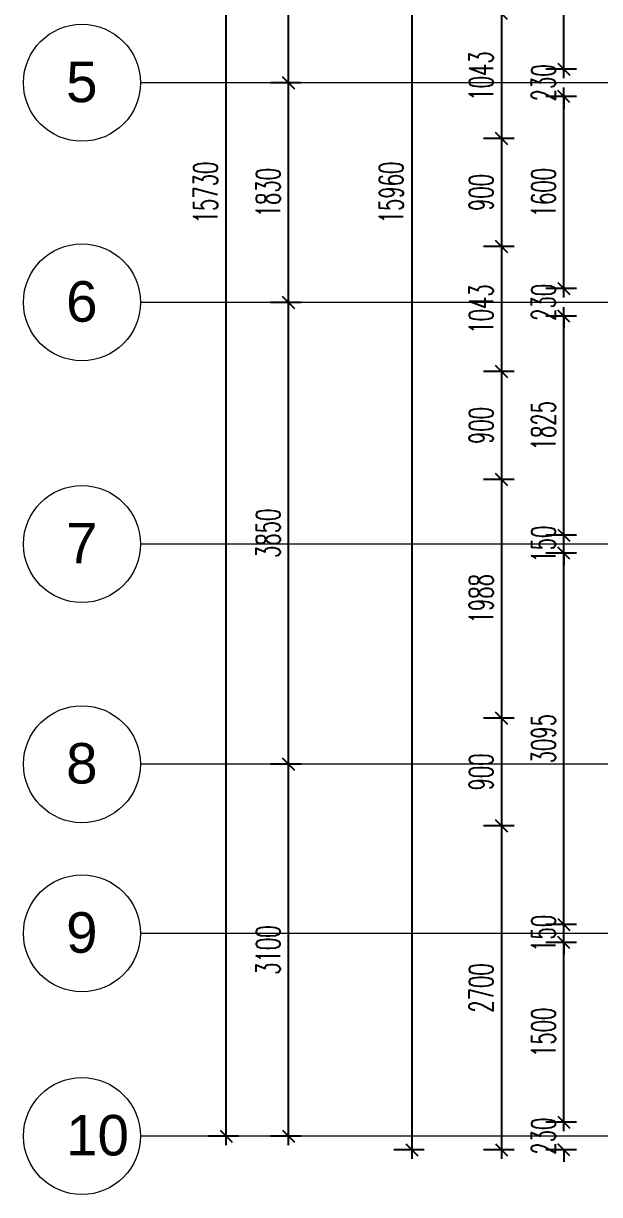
# Model space of a CAD drawing. Header units: millimetres. Extents: x 1577 to 23564, y 1177 to 23746.
# Drawn here: x 1577 to 6378, y 3282 to 13044 of the extents above; entities that cross this region are included whole.
import ezdxf

# ---------------------------------------------------------------- set-up
doc = ezdxf.new("R2010")
doc.units = ezdxf.units.MM
doc.linetypes.add('Grid Line', pattern=[22.225, 12.7, -3.175, 3.175, -3.175])
doc.layers.add('Rebar Barmark', color=8, linetype='Continuous')
doc.layers.add('S-GRID', color=1, linetype='Continuous', lineweight=9)
doc.layers.add('S-GRID-IDEN', color=1, linetype='Continuous', lineweight=9)
doc.styles.add('Arial', font='arial.ttf', dxfattribs={"height": 300})
doc.styles.add('RomanS', font='romans.shx', dxfattribs={"width": 0.6})
doc.dimstyles.new('SECTION', dxfattribs={"dimscale": 50, "dimtxt": 4, "dimasz": 2, "dimexe": 3, "dimexo": 1.5, "dimgap": 1.4, "dimtad": 1, "dimdec": 0, "dimdsep": 46, "dimtxsty": 'RomanS', "dimblk1": 'OBLIQUE', "dimblk2": 'OBLIQUE', "dimsah": 1, "dimcen": 0, "dimdle": 1.5, "dimclrd": 1, "dimclre": 1, "dimclrt": 2, "dimaunit": 1, "dimadec": 0, "dimazin": 0, "dimtfac": 1, "dimtdec": 0, "dimtix": 1, "dimtofl": 0, "dimtmove": 2, "dimatfit": 3, "dimldrblk": 'OBLIQUE', "dimfxl": 3, "dimtolj": 1, "dimarcsym": 0})

# ---------------------------------------------------------------- blocks, each defined once
blk = doc.blocks.new('Grid - M_Grid Head - Circle-45800-01 - GFL Copy 1')
at = {"layer": 'S-GRID-IDEN'}
blk.add_circle((0, 0), 6.5, dxfattribs=at)
blk = doc.blocks.new('_OBLIQUE')
at = {"color": 0, "linetype": 'ByBlock'}
blk.add_line((-0.5, -0.5), (0.5, 0.5), dxfattribs=at)
blk = doc.blocks.new('*D102')
at = {"layer": 'DefPoints', "color": 0, "transparency": 16777216}
for p in [(3785, 6869.1), (3965, 6869.1), (3965, 3769.1)]:
    blk.add_point(p, dxfattribs=at)
at = {"layer": 'Rebar Barmark', "color": 1, "lineweight": -2, "transparency": 16777216}
for p, q in [((3785, 3694.1), (3785, 6944.1)), ((3890, 6869.1), (3635, 6869.1)), ((3890, 3769.1), (3635, 3769.1))]:
    blk.add_line(p, q, dxfattribs=at)
at = {"layer": 'Rebar Barmark', "color": 1, "lineweight": -2, "transparency": 16777216, "xscale": 100, "yscale": 100, "zscale": 100}
for p, rotation in [((3785, 6869.1), 90), ((3785, 3769.1), 270)]:
    blk.add_blockref('_OBLIQUE', p, dxfattribs=dict(at, rotation=rotation))
at = {"layer": 'Rebar Barmark', "color": 2, "transparency": 16777216, "insert": (3615, 5319.1), "char_height": 200, "width": 109.231, "attachment_point": 5, "rotation": 90, "style": 'RomanS'}
blk.add_mtext('\\A1;3100', dxfattribs=at)
blk = doc.blocks.new('*D103')
at = {"layer": 'DefPoints', "color": 0, "transparency": 16777216}
for p in [(3785, 10719.1), (3965, 10719.1), (3965, 6869.1)]:
    blk.add_point(p, dxfattribs=at)
at = {"layer": 'Rebar Barmark', "color": 1, "lineweight": -2, "transparency": 16777216}
for p, q in [((3785, 6794.1), (3785, 10794.1)), ((3890, 10719.1), (3635, 10719.1)), ((3890, 6869.1), (3635, 6869.1))]:
    blk.add_line(p, q, dxfattribs=at)
at = {"layer": 'Rebar Barmark', "color": 1, "lineweight": -2, "transparency": 16777216, "xscale": 100, "yscale": 100, "zscale": 100}
for p, rotation in [((3785, 10719.1), 90), ((3785, 6869.1), 270)]:
    blk.add_blockref('_OBLIQUE', p, dxfattribs=dict(at, rotation=rotation))
at = {"layer": 'Rebar Barmark', "color": 2, "transparency": 16777216, "insert": (3615, 8794.1), "char_height": 200, "width": 109.231, "attachment_point": 5, "rotation": 90, "style": 'RomanS'}
blk.add_mtext('\\A1;3850', dxfattribs=at)
blk = doc.blocks.new('*D104')
at = {"layer": 'DefPoints', "color": 0, "transparency": 16777216}
for p in [(3785, 12549.1), (3965, 12549.1), (3965, 10719.1)]:
    blk.add_point(p, dxfattribs=at)
at = {"layer": 'Rebar Barmark', "color": 1, "lineweight": -2, "transparency": 16777216}
for p, q in [((3785, 10644.1), (3785, 12624.1)), ((3890, 12549.1), (3635, 12549.1)), ((3890, 10719.1), (3635, 10719.1))]:
    blk.add_line(p, q, dxfattribs=at)
at = {"layer": 'Rebar Barmark', "color": 1, "lineweight": -2, "transparency": 16777216, "xscale": 100, "yscale": 100, "zscale": 100}
for p, rotation in [((3785, 12549.1), 90), ((3785, 10719.1), 270)]:
    blk.add_blockref('_OBLIQUE', p, dxfattribs=dict(at, rotation=rotation))
at = {"layer": 'Rebar Barmark', "color": 2, "transparency": 16777216, "insert": (3615, 11634.1), "char_height": 200, "width": 109.231, "attachment_point": 5, "rotation": 90, "style": 'RomanS'}
blk.add_mtext('\\A1;1830', dxfattribs=at)
blk = doc.blocks.new('*D105')
at = {"layer": 'DefPoints', "color": 0, "transparency": 16777216}
for p in [(3785, 16399.1), (3965, 16399.1), (3965, 12549.1)]:
    blk.add_point(p, dxfattribs=at)
at = {"layer": 'Rebar Barmark', "color": 1, "lineweight": -2, "transparency": 16777216}
for p, q in [((3785, 12474.1), (3785, 16474.1)), ((3890, 16399.1), (3635, 16399.1)), ((3890, 12549.1), (3635, 12549.1))]:
    blk.add_line(p, q, dxfattribs=at)
at = {"layer": 'Rebar Barmark', "color": 1, "lineweight": -2, "transparency": 16777216, "xscale": 100, "yscale": 100, "zscale": 100}
for p, rotation in [((3785, 16399.1), 90), ((3785, 12549.1), 270)]:
    blk.add_blockref('_OBLIQUE', p, dxfattribs=dict(at, rotation=rotation))
at = {"layer": 'Rebar Barmark', "color": 2, "transparency": 16777216, "insert": (3615, 14474.1), "char_height": 200, "width": 109.231, "attachment_point": 5, "rotation": 90, "style": 'RomanS'}
blk.add_mtext('\\A1;3850', dxfattribs=at)
blk = doc.blocks.new('*D107')
at = {"layer": 'DefPoints', "color": 0, "transparency": 16777216}
for p in [(3265.2, 19499.1), (3445.2, 19499.1), (3445.2, 3769.1)]:
    blk.add_point(p, dxfattribs=at)
at = {"layer": 'Rebar Barmark', "color": 1, "lineweight": -2, "transparency": 16777216}
for p, q in [((3265.2, 3694.1), (3265.2, 19574.1)), ((3370.2, 19499.1), (3115.2, 19499.1)), ((3370.2, 3769.1), (3115.2, 3769.1))]:
    blk.add_line(p, q, dxfattribs=at)
at = {"layer": 'Rebar Barmark', "color": 1, "lineweight": -2, "transparency": 16777216, "xscale": 100, "yscale": 100, "zscale": 100}
for p, rotation in [((3265.2, 19499.1), 90), ((3265.2, 3769.1), 270)]:
    blk.add_blockref('_OBLIQUE', p, dxfattribs=dict(at, rotation=rotation))
at = {"layer": 'Rebar Barmark', "color": 2, "transparency": 16777216, "insert": (3095.2, 11634.1), "char_height": 200, "width": 136.538, "attachment_point": 5, "rotation": 90, "style": 'RomanS'}
blk.add_mtext('\\A1;15730', dxfattribs=at)
blk = doc.blocks.new('*D133')
at = {"layer": 'DefPoints', "color": 0, "transparency": 16777216}
for p in [(6080.4, 3884.1), (6260.4, 3884.1), (6260.4, 3654.1)]:
    blk.add_point(p, dxfattribs=at)
at = {"layer": 'Rebar Barmark', "color": 1, "lineweight": -2, "transparency": 16777216}
for p, q in [((6080.4, 3884.1), (6080.4, 3984.1)), ((6185.4, 3884.1), (5930.4, 3884.1)), ((6185.4, 3654.1), (5930.4, 3654.1)), ((6080.4, 3654.1), (6080.4, 3554.1))]:
    blk.add_line(p, q, dxfattribs=at)
at = {"layer": 'Rebar Barmark', "color": 1, "lineweight": -2, "transparency": 16777216, "xscale": 100, "yscale": 100, "zscale": 100}
for p, rotation in [((6080.4, 3884.1), 270), ((6080.4, 3654.1), 90)]:
    blk.add_blockref('_OBLIQUE', p, dxfattribs=dict(at, rotation=rotation))
at = {"layer": 'Rebar Barmark', "color": 2, "transparency": 16777216, "insert": (5910.4, 3769.1), "char_height": 200, "width": 73.731, "attachment_point": 5, "rotation": 90, "style": 'RomanS'}
blk.add_mtext('\\A1;230', dxfattribs=at)
blk = doc.blocks.new('*D134')
at = {"layer": 'DefPoints', "color": 0, "transparency": 16777216}
for p in [(6080.4, 5384.1), (6260.4, 5384.1), (6260.4, 3884.1)]:
    blk.add_point(p, dxfattribs=at)
at = {"layer": 'Rebar Barmark', "color": 1, "lineweight": -2, "transparency": 16777216}
for p, q in [((6185.4, 5384.1), (5930.4, 5384.1)), ((6080.4, 3809.1), (6080.4, 5459.1)), ((6185.4, 3884.1), (5930.4, 3884.1))]:
    blk.add_line(p, q, dxfattribs=at)
at = {"layer": 'Rebar Barmark', "color": 1, "lineweight": -2, "transparency": 16777216, "xscale": 100, "yscale": 100, "zscale": 100}
for p, rotation in [((6080.4, 5384.1), 90), ((6080.4, 3884.1), 270)]:
    blk.add_blockref('_OBLIQUE', p, dxfattribs=dict(at, rotation=rotation))
at = {"layer": 'Rebar Barmark', "color": 2, "transparency": 16777216, "insert": (5910.4, 4634.1), "char_height": 200, "width": 98.307, "attachment_point": 5, "rotation": 90, "style": 'RomanS'}
blk.add_mtext('\\A1;1500', dxfattribs=at)
blk = doc.blocks.new('*D135')
at = {"layer": 'DefPoints', "color": 0, "transparency": 16777216}
for p in [(6080.4, 5534.1), (6260.4, 5534.1), (6260.4, 5384.1)]:
    blk.add_point(p, dxfattribs=at)
at = {"layer": 'Rebar Barmark', "color": 1, "lineweight": -2, "transparency": 16777216}
for p, q in [((6080.4, 5534.1), (6080.4, 5634.1)), ((6185.4, 5534.1), (5930.4, 5534.1)), ((6185.4, 5384.1), (5930.4, 5384.1)), ((6080.4, 5384.1), (6080.4, 5284.1))]:
    blk.add_line(p, q, dxfattribs=at)
at = {"layer": 'Rebar Barmark', "color": 1, "lineweight": -2, "transparency": 16777216, "xscale": 100, "yscale": 100, "zscale": 100}
for p, rotation in [((6080.4, 5534.1), 270), ((6080.4, 5384.1), 90)]:
    blk.add_blockref('_OBLIQUE', p, dxfattribs=dict(at, rotation=rotation))
at = {"layer": 'Rebar Barmark', "color": 2, "transparency": 16777216, "insert": (5910.4, 5459.1), "char_height": 200, "width": 73.731, "attachment_point": 5, "rotation": 90, "style": 'RomanS'}
blk.add_mtext('\\A1;150', dxfattribs=at)
blk = doc.blocks.new('*D136')
at = {"layer": 'DefPoints', "color": 0, "transparency": 16777216}
for p in [(6080.4, 8629.1), (6260.4, 8629.1), (6260.4, 5534.1)]:
    blk.add_point(p, dxfattribs=at)
at = {"layer": 'Rebar Barmark', "color": 1, "lineweight": -2, "transparency": 16777216}
for p, q in [((6080.4, 5459.1), (6080.4, 8704.1)), ((6185.4, 8629.1), (5930.4, 8629.1)), ((6185.4, 5534.1), (5930.4, 5534.1))]:
    blk.add_line(p, q, dxfattribs=at)
at = {"layer": 'Rebar Barmark', "color": 1, "lineweight": -2, "transparency": 16777216, "xscale": 100, "yscale": 100, "zscale": 100}
for p, rotation in [((6080.4, 8629.1), 90), ((6080.4, 5534.1), 270)]:
    blk.add_blockref('_OBLIQUE', p, dxfattribs=dict(at, rotation=rotation))
at = {"layer": 'Rebar Barmark', "color": 2, "transparency": 16777216, "insert": (5910.4, 7081.6), "char_height": 200, "width": 98.307, "attachment_point": 5, "rotation": 90, "style": 'RomanS'}
blk.add_mtext('\\A1;3095', dxfattribs=at)
blk = doc.blocks.new('*D137')
at = {"layer": 'DefPoints', "color": 0, "transparency": 16777216}
for p in [(6080.4, 8779.1), (6260.4, 8779.1), (6260.4, 8629.1)]:
    blk.add_point(p, dxfattribs=at)
at = {"layer": 'Rebar Barmark', "color": 1, "lineweight": -2, "transparency": 16777216}
for p, q in [((6080.4, 8779.1), (6080.4, 8879.1)), ((6185.4, 8779.1), (5930.4, 8779.1)), ((6185.4, 8629.1), (5930.4, 8629.1)), ((6080.4, 8629.1), (6080.4, 8529.1))]:
    blk.add_line(p, q, dxfattribs=at)
at = {"layer": 'Rebar Barmark', "color": 1, "lineweight": -2, "transparency": 16777216, "xscale": 100, "yscale": 100, "zscale": 100}
for p, rotation in [((6080.4, 8779.1), 270), ((6080.4, 8629.1), 90)]:
    blk.add_blockref('_OBLIQUE', p, dxfattribs=dict(at, rotation=rotation))
at = {"layer": 'Rebar Barmark', "color": 2, "transparency": 16777216, "insert": (5910.4, 8704.1), "char_height": 200, "width": 73.731, "attachment_point": 5, "rotation": 90, "style": 'RomanS'}
blk.add_mtext('\\A1;150', dxfattribs=at)
blk = doc.blocks.new('*D138')
at = {"layer": 'DefPoints', "color": 0, "transparency": 16777216}
for p in [(6080.4, 10604.1), (6260.4, 10604.1), (6260.4, 8779.1)]:
    blk.add_point(p, dxfattribs=at)
at = {"layer": 'Rebar Barmark', "color": 1, "lineweight": -2, "transparency": 16777216}
for p, q in [((6080.4, 8704.1), (6080.4, 10679.1)), ((6185.4, 10604.1), (5930.4, 10604.1)), ((6185.4, 8779.1), (5930.4, 8779.1))]:
    blk.add_line(p, q, dxfattribs=at)
at = {"layer": 'Rebar Barmark', "color": 1, "lineweight": -2, "transparency": 16777216, "xscale": 100, "yscale": 100, "zscale": 100}
for p, rotation in [((6080.4, 10604.1), 90), ((6080.4, 8779.1), 270)]:
    blk.add_blockref('_OBLIQUE', p, dxfattribs=dict(at, rotation=rotation))
at = {"layer": 'Rebar Barmark', "color": 2, "transparency": 16777216, "insert": (5910.4, 9691.6), "char_height": 200, "width": 98.307, "attachment_point": 5, "rotation": 90, "style": 'RomanS'}
blk.add_mtext('\\A1;1825', dxfattribs=at)
blk = doc.blocks.new('*D139')
at = {"layer": 'DefPoints', "color": 0, "transparency": 16777216}
for p in [(6080.4, 10834.1), (6260.4, 10834.1), (6260.4, 10604.1)]:
    blk.add_point(p, dxfattribs=at)
at = {"layer": 'Rebar Barmark', "color": 1, "lineweight": -2, "transparency": 16777216}
for p, q in [((6080.4, 10834.1), (6080.4, 10934.1)), ((6185.4, 10834.1), (5930.4, 10834.1)), ((6185.4, 10604.1), (5930.4, 10604.1)), ((6080.4, 10604.1), (6080.4, 10504.1))]:
    blk.add_line(p, q, dxfattribs=at)
at = {"layer": 'Rebar Barmark', "color": 1, "lineweight": -2, "transparency": 16777216, "xscale": 100, "yscale": 100, "zscale": 100}
for p, rotation in [((6080.4, 10834.1), 270), ((6080.4, 10604.1), 90)]:
    blk.add_blockref('_OBLIQUE', p, dxfattribs=dict(at, rotation=rotation))
at = {"layer": 'Rebar Barmark', "color": 2, "transparency": 16777216, "insert": (5910.4, 10719.1), "char_height": 200, "width": 73.731, "attachment_point": 5, "rotation": 90, "style": 'RomanS'}
blk.add_mtext('\\A1;230', dxfattribs=at)
blk = doc.blocks.new('*D140')
at = {"layer": 'DefPoints', "color": 0, "transparency": 16777216}
for p in [(6080.4, 12434.1), (6260.4, 12434.1), (6260.4, 10834.1)]:
    blk.add_point(p, dxfattribs=at)
at = {"layer": 'Rebar Barmark', "color": 1, "lineweight": -2, "transparency": 16777216}
for p, q in [((6080.4, 10759.1), (6080.4, 12509.1)), ((6185.4, 12434.1), (5930.4, 12434.1)), ((6185.4, 10834.1), (5930.4, 10834.1))]:
    blk.add_line(p, q, dxfattribs=at)
at = {"layer": 'Rebar Barmark', "color": 1, "lineweight": -2, "transparency": 16777216, "xscale": 100, "yscale": 100, "zscale": 100}
for p, rotation in [((6080.4, 12434.1), 90), ((6080.4, 10834.1), 270)]:
    blk.add_blockref('_OBLIQUE', p, dxfattribs=dict(at, rotation=rotation))
at = {"layer": 'Rebar Barmark', "color": 2, "transparency": 16777216, "insert": (5910.4, 11634.1), "char_height": 200, "width": 98.307, "attachment_point": 5, "rotation": 90, "style": 'RomanS'}
blk.add_mtext('\\A1;1600', dxfattribs=at)
blk = doc.blocks.new('*D141')
at = {"layer": 'DefPoints', "color": 0, "transparency": 16777216}
for p in [(6080.4, 12664.1), (6260.4, 12664.1), (6260.4, 12434.1)]:
    blk.add_point(p, dxfattribs=at)
at = {"layer": 'Rebar Barmark', "color": 1, "lineweight": -2, "transparency": 16777216}
for p, q in [((6080.4, 12664.1), (6080.4, 12764.1)), ((6185.4, 12664.1), (5930.4, 12664.1)), ((6185.4, 12434.1), (5930.4, 12434.1)), ((6080.4, 12434.1), (6080.4, 12334.1))]:
    blk.add_line(p, q, dxfattribs=at)
at = {"layer": 'Rebar Barmark', "color": 1, "lineweight": -2, "transparency": 16777216, "xscale": 100, "yscale": 100, "zscale": 100}
for p, rotation in [((6080.4, 12664.1), 270), ((6080.4, 12434.1), 90)]:
    blk.add_blockref('_OBLIQUE', p, dxfattribs=dict(at, rotation=rotation))
at = {"layer": 'Rebar Barmark', "color": 2, "transparency": 16777216, "insert": (5910.4, 12549.1), "char_height": 200, "width": 73.731, "attachment_point": 5, "rotation": 90, "style": 'RomanS'}
blk.add_mtext('\\A1;230', dxfattribs=at)
blk = doc.blocks.new('*D142')
at = {"layer": 'DefPoints', "color": 0, "transparency": 16777216}
for p in [(6080.4, 14489.1), (6260.4, 14489.1), (6260.4, 12664.1)]:
    blk.add_point(p, dxfattribs=at)
at = {"layer": 'Rebar Barmark', "color": 1, "lineweight": -2, "transparency": 16777216}
for p, q in [((6080.4, 12589.1), (6080.4, 14564.1)), ((6185.4, 14489.1), (5930.4, 14489.1)), ((6185.4, 12664.1), (5930.4, 12664.1))]:
    blk.add_line(p, q, dxfattribs=at)
at = {"layer": 'Rebar Barmark', "color": 1, "lineweight": -2, "transparency": 16777216, "xscale": 100, "yscale": 100, "zscale": 100}
for p, rotation in [((6080.4, 14489.1), 90), ((6080.4, 12664.1), 270)]:
    blk.add_blockref('_OBLIQUE', p, dxfattribs=dict(at, rotation=rotation))
at = {"layer": 'Rebar Barmark', "color": 2, "transparency": 16777216, "insert": (5910.4, 13576.6), "char_height": 200, "width": 98.307, "attachment_point": 5, "rotation": 90, "style": 'RomanS'}
blk.add_mtext('\\A1;1825', dxfattribs=at)
blk = doc.blocks.new('*D152')
at = {"layer": 'DefPoints', "color": 0, "transparency": 16777216}
for p in [(5740.7, 13126.6), (5560.7, 12084.1), (5740.7, 12084.1)]:
    blk.add_point(p, dxfattribs=at)
at = {"layer": 'Rebar Barmark', "color": 1, "lineweight": -2, "transparency": 16777216}
for p, q in [((5560.7, 13201.6), (5560.7, 12009.1)), ((5665.7, 13126.6), (5410.7, 13126.6)), ((5665.7, 12084.1), (5410.7, 12084.1))]:
    blk.add_line(p, q, dxfattribs=at)
at = {"layer": 'Rebar Barmark', "color": 1, "lineweight": -2, "transparency": 16777216, "xscale": 100, "yscale": 100, "zscale": 100}
for p, rotation in [((5560.7, 13126.6), 90), ((5560.7, 12084.1), 270)]:
    blk.add_blockref('_OBLIQUE', p, dxfattribs=dict(at, rotation=rotation))
at = {"layer": 'Rebar Barmark', "color": 2, "transparency": 16777216, "insert": (5390.7, 12605.3), "char_height": 200, "width": 98.307, "attachment_point": 5, "rotation": 90, "style": 'RomanS'}
blk.add_mtext('\\A1;1043', dxfattribs=at)
blk = doc.blocks.new('*D153')
at = {"layer": 'DefPoints', "color": 0, "transparency": 16777216}
for p in [(5740.7, 12084.1), (5560.7, 11184.1), (5740.7, 11184.1)]:
    blk.add_point(p, dxfattribs=at)
at = {"layer": 'Rebar Barmark', "color": 1, "lineweight": -2, "transparency": 16777216}
for p, q in [((5560.7, 12159.1), (5560.7, 11109.1)), ((5665.7, 12084.1), (5410.7, 12084.1)), ((5665.7, 11184.1), (5410.7, 11184.1))]:
    blk.add_line(p, q, dxfattribs=at)
at = {"layer": 'Rebar Barmark', "color": 1, "lineweight": -2, "transparency": 16777216, "xscale": 100, "yscale": 100, "zscale": 100}
for p, rotation in [((5560.7, 12084.1), 90), ((5560.7, 11184.1), 270)]:
    blk.add_blockref('_OBLIQUE', p, dxfattribs=dict(at, rotation=rotation))
at = {"layer": 'Rebar Barmark', "color": 2, "transparency": 16777216, "insert": (5390.7, 11634.1), "char_height": 200, "width": 73.731, "attachment_point": 5, "rotation": 90, "style": 'RomanS'}
blk.add_mtext('\\A1;900', dxfattribs=at)
blk = doc.blocks.new('*D154')
at = {"layer": 'DefPoints', "color": 0, "transparency": 16777216}
for p in [(5740.7, 11184.1), (5560.7, 10141.6), (5740.7, 10141.6)]:
    blk.add_point(p, dxfattribs=at)
at = {"layer": 'Rebar Barmark', "color": 1, "lineweight": -2, "transparency": 16777216}
for p, q in [((5560.7, 11259.1), (5560.7, 10066.6)), ((5665.7, 11184.1), (5410.7, 11184.1)), ((5665.7, 10141.6), (5410.7, 10141.6))]:
    blk.add_line(p, q, dxfattribs=at)
at = {"layer": 'Rebar Barmark', "color": 1, "lineweight": -2, "transparency": 16777216, "xscale": 100, "yscale": 100, "zscale": 100}
for p, rotation in [((5560.7, 11184.1), 90), ((5560.7, 10141.6), 270)]:
    blk.add_blockref('_OBLIQUE', p, dxfattribs=dict(at, rotation=rotation))
at = {"layer": 'Rebar Barmark', "color": 2, "transparency": 16777216, "insert": (5390.7, 10662.8), "char_height": 200, "width": 98.307, "attachment_point": 5, "rotation": 90, "style": 'RomanS'}
blk.add_mtext('\\A1;1043', dxfattribs=at)
blk = doc.blocks.new('*D155')
at = {"layer": 'DefPoints', "color": 0, "transparency": 16777216}
for p in [(5740.7, 10141.6), (5560.7, 9241.6), (5740.7, 9241.6)]:
    blk.add_point(p, dxfattribs=at)
at = {"layer": 'Rebar Barmark', "color": 1, "lineweight": -2, "transparency": 16777216}
for p, q in [((5560.7, 10216.6), (5560.7, 9166.6)), ((5665.7, 10141.6), (5410.7, 10141.6)), ((5665.7, 9241.6), (5410.7, 9241.6))]:
    blk.add_line(p, q, dxfattribs=at)
at = {"layer": 'Rebar Barmark', "color": 1, "lineweight": -2, "transparency": 16777216, "xscale": 100, "yscale": 100, "zscale": 100}
for p, rotation in [((5560.7, 10141.6), 90), ((5560.7, 9241.6), 270)]:
    blk.add_blockref('_OBLIQUE', p, dxfattribs=dict(at, rotation=rotation))
at = {"layer": 'Rebar Barmark', "color": 2, "transparency": 16777216, "insert": (5390.7, 9691.6), "char_height": 200, "width": 73.731, "attachment_point": 5, "rotation": 90, "style": 'RomanS'}
blk.add_mtext('\\A1;900', dxfattribs=at)
blk = doc.blocks.new('*D156')
at = {"layer": 'DefPoints', "color": 0, "transparency": 16777216}
for p in [(5740.7, 9241.6), (5560.7, 7254.1), (5740.7, 7254.1)]:
    blk.add_point(p, dxfattribs=at)
at = {"layer": 'Rebar Barmark', "color": 1, "lineweight": -2, "transparency": 16777216}
for p, q in [((5560.7, 9316.6), (5560.7, 7179.1)), ((5665.7, 9241.6), (5410.7, 9241.6)), ((5665.7, 7254.1), (5410.7, 7254.1))]:
    blk.add_line(p, q, dxfattribs=at)
at = {"layer": 'Rebar Barmark', "color": 1, "lineweight": -2, "transparency": 16777216, "xscale": 100, "yscale": 100, "zscale": 100}
for p, rotation in [((5560.7, 9241.6), 90), ((5560.7, 7254.1), 270)]:
    blk.add_blockref('_OBLIQUE', p, dxfattribs=dict(at, rotation=rotation))
at = {"layer": 'Rebar Barmark', "color": 2, "transparency": 16777216, "insert": (5390.7, 8247.8), "char_height": 200, "width": 98.307, "attachment_point": 5, "rotation": 90, "style": 'RomanS'}
blk.add_mtext('\\A1;1988', dxfattribs=at)
blk = doc.blocks.new('*D157')
at = {"layer": 'DefPoints', "color": 0, "transparency": 16777216}
for p in [(5740.7, 7254.1), (5560.7, 6354.1), (5740.7, 6354.1)]:
    blk.add_point(p, dxfattribs=at)
at = {"layer": 'Rebar Barmark', "color": 1, "lineweight": -2, "transparency": 16777216}
for p, q in [((5560.7, 7329.1), (5560.7, 6279.1)), ((5665.7, 7254.1), (5410.7, 7254.1)), ((5665.7, 6354.1), (5410.7, 6354.1))]:
    blk.add_line(p, q, dxfattribs=at)
at = {"layer": 'Rebar Barmark', "color": 1, "lineweight": -2, "transparency": 16777216, "xscale": 100, "yscale": 100, "zscale": 100}
for p, rotation in [((5560.7, 7254.1), 90), ((5560.7, 6354.1), 270)]:
    blk.add_blockref('_OBLIQUE', p, dxfattribs=dict(at, rotation=rotation))
at = {"layer": 'Rebar Barmark', "color": 2, "transparency": 16777216, "insert": (5390.7, 6804.1), "char_height": 200, "width": 73.731, "attachment_point": 5, "rotation": 90, "style": 'RomanS'}
blk.add_mtext('\\A1;900', dxfattribs=at)
blk = doc.blocks.new('*D158')
at = {"layer": 'DefPoints', "color": 0, "transparency": 16777216}
for p in [(5740.7, 6354.1), (5560.7, 3654.1), (5740.7, 3654.1)]:
    blk.add_point(p, dxfattribs=at)
at = {"layer": 'Rebar Barmark', "color": 1, "lineweight": -2, "transparency": 16777216}
for p, q in [((5665.7, 6354.1), (5410.7, 6354.1)), ((5560.7, 6429.1), (5560.7, 3579.1)), ((5665.7, 3654.1), (5410.7, 3654.1))]:
    blk.add_line(p, q, dxfattribs=at)
at = {"layer": 'Rebar Barmark', "color": 1, "lineweight": -2, "transparency": 16777216, "xscale": 100, "yscale": 100, "zscale": 100}
for p, rotation in [((5560.7, 6354.1), 90), ((5560.7, 3654.1), 270)]:
    blk.add_blockref('_OBLIQUE', p, dxfattribs=dict(at, rotation=rotation))
at = {"layer": 'Rebar Barmark', "color": 2, "transparency": 16777216, "insert": (5390.7, 5004.1), "char_height": 200, "width": 98.307, "attachment_point": 5, "rotation": 90, "style": 'RomanS'}
blk.add_mtext('\\A1;2700', dxfattribs=at)
blk = doc.blocks.new('*D159')
at = {"layer": 'DefPoints', "color": 0, "transparency": 16777216}
for p in [(4992.2, 19614.1), (4812.2, 3654.1), (4992.2, 3654.1)]:
    blk.add_point(p, dxfattribs=at)
at = {"layer": 'Rebar Barmark', "color": 1, "lineweight": -2, "transparency": 16777216}
for p, q in [((4812.2, 19689.1), (4812.2, 3579.1)), ((4917.2, 19614.1), (4662.2, 19614.1)), ((4917.2, 3654.1), (4662.2, 3654.1))]:
    blk.add_line(p, q, dxfattribs=at)
at = {"layer": 'Rebar Barmark', "color": 1, "lineweight": -2, "transparency": 16777216, "xscale": 100, "yscale": 100, "zscale": 100}
for p, rotation in [((4812.2, 19614.1), 90), ((4812.2, 3654.1), 270)]:
    blk.add_blockref('_OBLIQUE', p, dxfattribs=dict(at, rotation=rotation))
at = {"layer": 'Rebar Barmark', "color": 2, "transparency": 16777216, "insert": (4642.2, 11634.1), "char_height": 200, "width": 122.884, "attachment_point": 5, "rotation": 90, "style": 'RomanS'}
blk.add_mtext('\\A1;15960', dxfattribs=at)

msp = doc.modelspace()

# ---------------------------------------------------------------- linework, layer by layer
at = {"layer": 'S-GRID', "linetype": 'Grid Line'}
for p, q in [((13962.6, 12549.1), (2551.6, 12549.1)), ((13962.6, 10719.1), (2551.6, 10719.1)), ((13962.6, 8704.1), (2551.6, 8704.1)), ((13962.6, 6869.1), (2551.6, 6869.1)), ((13962.6, 5459.1), (2551.6, 5459.1)), ((13962.6, 3769.1), (2551.6, 3769.1))]:
    msp.add_line(p, q, dxfattribs=at)

# ---------------------------------------------------------------- block references
at = {"layer": 'S-GRID-IDEN', "xscale": 74.99999999999996, "yscale": 74.99999999999996, "zscale": 74.99999999999996}
for p, rotation in [((2064.1, 12549.1), 89.99999999999982), ((2064.1, 10719.1), 89.99999999999982), ((2064.1, 8704.1), 89.99999999999984), ((2064.1, 6869.1), 89.99999999999982), ((2064.1, 5459.1), 89.99999999999984), ((2064.1, 3769.1), 89.99999999999982)]:
    msp.add_blockref('Grid - M_Grid Head - Circle-45800-01 - GFL Copy 1', p, dxfattribs=dict(at, rotation=rotation))

# ---------------------------------------------------------------- texts
at = {"layer": 'S-GRID-IDEN', "char_height": 337.5, "width": 318.671, "attachment_point": 1, "style": 'Arial'}
for s, insert in [('5', (1932.1, 12725.3)), ('6', (1932.1, 10895.3)), ('7', (1932.1, 8880.3)), ('8', (1932.1, 7045.3)), ('9', (1932.1, 5635.3)), ('10', (1932.1, 3945.3))]:
    msp.add_mtext(s, dxfattribs=dict(at, insert=insert))

# ---------------------------------------------------------------- dimensions: what is measured, and where the dimension line sits
at = {"layer": 'Rebar Barmark'}
for base, p1, p2, picture, middle in [((4812.2, 3654.1), (4992.2, 19614.1), (4992.2, 3654.1), '*D159', (4642.2, 11634.1)), ((3265.2, 19499.1), (3445.2, 3769.1), (3445.2, 19499.1), '*D107', (3095.2, 11634.1)), ((3785, 16399.1), (3965, 12549.1), (3965, 16399.1), '*D105', (3615, 14474.1)), ((6080.4, 14489.1), (6260.4, 12664.1), (6260.4, 14489.1), '*D142', (5910.4, 13576.6)), ((5560.6686018, 12084.0592068), (5740.6686018, 13126.5592068), (5740.6686018, 12084.0592068), '*D152', (5390.6686018, 12605.3092068)), ((6080.4, 12664.1), (6260.4, 12434.1), (6260.4, 12664.1), '*D141', (5910.4, 12549.1)), ((3785, 12549.1), (3965, 10719.1), (3965, 12549.1), '*D104', (3615, 11634.1)), ((6080.4, 12434.1), (6260.4, 10834.1), (6260.4, 12434.1), '*D140', (5910.4, 11634.1)), ((5560.7, 11184.1), (5740.7, 12084.1), (5740.7, 11184.1), '*D153', (5390.7, 11634.1)), ((5560.6686018, 10141.5592068), (5740.6686018, 11184.0592068), (5740.6686018, 10141.5592068), '*D154', (5390.6686018, 10662.8092068)), ((6080.4, 10834.1), (6260.4, 10604.1), (6260.4, 10834.1), '*D139', (5910.4, 10719.1)), ((3785, 10719.1), (3965, 6869.1), (3965, 10719.1), '*D103', (3615, 8794.1)), ((6080.4, 10604.1), (6260.4, 8779.1), (6260.4, 10604.1), '*D138', (5910.4, 9691.6)), ((5560.7, 9241.6), (5740.7, 10141.6), (5740.7, 9241.6), '*D155', (5390.7, 9691.6)), ((5560.6686018, 7254.0592068), (5740.6686018, 9241.5592068), (5740.6686018, 7254.0592068), '*D156', (5390.6686018, 8247.8092068)), ((6080.4, 8779.1), (6260.4, 8629.1), (6260.4, 8779.1), '*D137', (5910.4, 8704.1)), ((6080.4, 8629.1), (6260.4, 5534.1), (6260.4, 8629.1), '*D136', (5910.4, 7081.6)), ((5560.7, 6354.1), (5740.7, 7254.1), (5740.7, 6354.1), '*D157', (5390.7, 6804.1)), ((3785, 6869.1), (3965, 3769.1), (3965, 6869.1), '*D102', (3615, 5319.1)), ((5560.7, 3654.1), (5740.7, 6354.1), (5740.7, 3654.1), '*D158', (5390.7, 5004.1)), ((6080.4, 5534.1), (6260.4, 5384.1), (6260.4, 5534.1), '*D135', (5910.4, 5459.1)), ((6080.4, 5384.1), (6260.4, 3884.1), (6260.4, 5384.1), '*D134', (5910.4, 4634.1)), ((6080.4, 3884.1), (6260.4, 3654.1), (6260.4, 3884.1), '*D133', (5910.4, 3769.1))]:
    dim = msp.add_linear_dim(base=base, p1=p1, p2=p2, angle=90, dimstyle='SECTION', dxfattribs=at)
    dim.commit()
    dim.dimension.update_dxf_attribs({"geometry": picture, "text_midpoint": middle})

doc.saveas('drawing.dxf')
